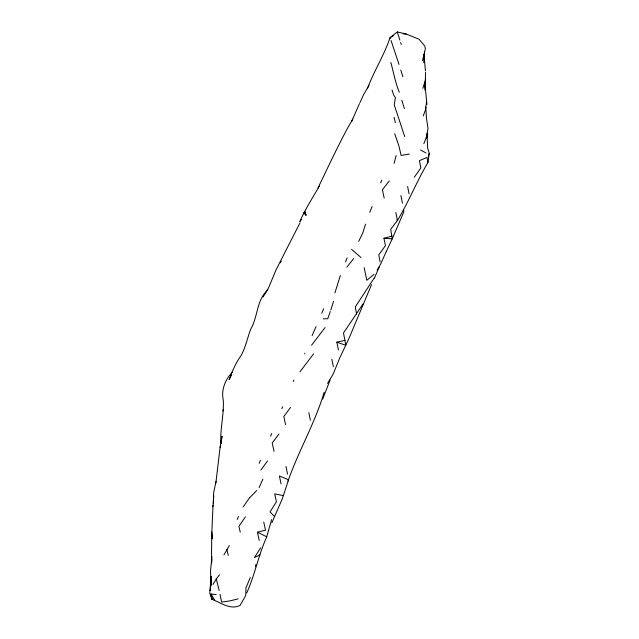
<?xml version="1.0" encoding="UTF-8"?>
<svg xmlns="http://www.w3.org/2000/svg" width="639" height="639" viewBox="0 0 639 639"><rect width="100%" height="100%" fill="white"/><g stroke="black" fill="none" stroke-linecap="round" stroke-linejoin="round"><path stroke-width="0.96" d="M213.402 502.797L213.61 492.845L216.046 481.407M425.686 79.228L424.751 82.247L425.199 90.227L425.51 72.271M220.91 443.458C219.92 428.889 224.129 414.775 223.275 400.134C220.974 390.181 225.232 379.47 232.205 372.361M213.41 502.885L213.674 495.648C212.236 518.101 211.325 540.57 211.605 563.039M424.464 51.719L424.104 62.694L423.961 54.642L425.366 48.7L424.767 46.024L419.056 39.227L406.156 34.043L397.306 31.95L389.998 37.741C384.183 55.337 373.919 70.993 367.529 88.382M250.288 577.472L245.951 587.896L245.735 595.548L240.136 605.365C230.184 610.333 221.054 602.593 212.052 599.422L209.776 593.216L211.078 576.394L210.846 585.939M211.685 562.312L211.828 559.58M426.556 102.104L425.43 109.884L423.234 116.002M215.838 483.18L220.088 447.452L222.029 436.125L221.014 443.53M210.503 587.417L211.309 579.158L210.191 590.452L209.752 590.404M423.865 143.647L426.229 137.489L428.042 128.631L426.421 117.736L425.814 106.977M386.307 251.415L392.274 238.842L390.701 229.281L397.426 220.511C408.76 201.796 416.804 181.188 427.962 162.466L429.248 153.328L427.627 148.064L427.028 134.494M255.552 566.769L255.888 564.485M211.98 556.857L210.503 570.899L211.182 584.453M212.763 506.743L213.067 505.265M222.907 410.957L223.267 409.471M271.623 519.547L266.559 537.247M394.095 163.352L396.148 155.501M220.088 447.452L220.687 445.207M422.858 88.31L424.751 82.247L426.924 104.532M324.149 392.242C315.067 423.066 298.533 450.846 287.997 481.143M426.644 138.208L427.691 134.709L427.156 133.176M330.874 309.947L333.566 301.265M288.453 480.049L282.406 498.556L271.902 522.702M428.298 156.355L429.248 153.328M334.94 292.862L340.355 275.505M246.702 592.992C254.953 574.868 258.436 555.043 266.719 536.896M330.299 311.544L327.783 318.717L323.158 318.853M365.5 224.201L362.824 232.884L358.687 241.406M322.671 399.103L330.139 380.005M422.459 60.673L423.961 54.642L425.438 70.833M380.684 182.906L381.755 180.158M345.547 261.894L347.153 257.821M369.765 212.34L372.114 206.557M281.887 408.656L282.646 406.827M321.721 313.31L323.653 308.757M270.569 436.181L271.711 433.522M379.382 266.735L374.43 278.045M316.017 326.625L312.104 335.587M259.154 463.283L260.456 460.288M351.642 121.45L359.501 103.526M304.603 353.95L304.859 353.375M293.285 381.483L293.916 380.061M259.099 487.637L262.885 479.17M371.523 284.659L349.086 338.167L339.86 357.696L333.175 374.055L327.567 383.392M359.997 102.536L363.679 94.508L369.03 85.227M237.173 519.427L238.571 516.488M386.355 251.319L380.54 264.354L377.074 270.065M231.709 374.478L229.161 379.686C232.165 371.219 235.823 362.952 241.015 355.603C245.672 347.32 247.389 337.999 250.696 329.197C258.084 316.728 256.351 300.034 267.813 289.946M317.958 188.01C327.735 167.801 337.16 147.537 347.768 127.76L352.816 119.102M223.938 554.9L229.329 545.61M280.385 262.829L281.272 261.223M299.963 222.931L276.08 269.762L268.556 287.909L263.124 296.903M213.035 584.405L216.302 578.846L219.481 574.876M338.454 349.94L336.833 342.153L345.803 345.276L343.502 332.975L362.984 303.996M260.68 547.783L254.45 557.527L259.881 554.908M374.55 277.454L355.268 306.952L356.65 314.092M245.432 516.815L238.906 526.376L240.24 532.127M243.116 506.999L249.529 497.869M414.248 177.283L420.853 167.913L419.424 160.645L427.036 157.426L427.962 162.466M313.509 353.958L299.971 371.802M319.3 186.173C312.631 197.834 305.226 209.225 299.827 221.581L301.568 219.504M260.84 470.072L267.533 460.951M290.529 407.482L283.804 416.516L285.585 424.719M278.955 434.001L272.214 443.011L274.059 451.374M325.099 327.511L311.536 345.244M389.199 181.037L382.378 189.807L384.183 198.074M346.841 267.206L353.702 258.539M249.689 497.677L256.718 490.512M374.103 274.363L366.794 280.281L364.206 267.693M393.233 35.84L390.014 37.677L390.277 38.46M380.109 261.87L378.775 254.857L385.445 245.656L383.967 238.283L391.963 236.087M259.226 540.442L257.429 532.191L265.504 530.218L263.763 522.111M238.091 598.895L230.016 600.876L221.645 602.066L220.016 594.262M336.833 342.153L344.98 340.363M409.415 154.023L401.124 155.445L399 146.315L394.726 133.695M304.931 212.595L303.805 212.611L305.945 215.583L304.619 211.285L306.209 214.888M403.185 33.883L406.156 34.043M383.967 238.283L392.274 238.842L403.744 212.004L403.648 209.48M210.902 594.917L212.052 599.422L211.094 593.99L216.158 594.589M283.317 495.632L274.698 493.867L276.383 501.823L270.049 511.911L274.514 516.488M288.548 479.777L279.403 475.991L281.096 483.955M257.429 532.191L266.751 536.816M420.574 150.013L425.981 152.921M351.554 249.362L360.995 257.525M396.971 219.944L397.426 220.511L395.813 212.468M211.094 593.99L214.672 600.189M391.06 40.561L398.984 64.395M390.852 62.454C393.56 72.423 395.349 82.591 399.279 92.288M397.306 31.95L399.87 40.129M401.803 100.291L404.383 108.574M400.797 70.042L402.834 76.712M400.605 42.501L401.18 44.363M404.703 136.586L394.231 104.828L395.437 97.647L393.736 95.219L392.011 89.971M395.373 122.632L394.071 117.296M216.302 578.846L219.161 590.54M226.813 549.476L228.267 555.411M211.006 594.893L212.052 599.422M285.945 466.462L287.534 474.146M400.893 195.598L402.45 203.202M308.813 412.658L310.37 420.254M331.849 359.286L333.334 366.706M407.602 186.524L409.048 193.825M211.749 531.944L212.228 538.765M211.94 534.715L212.22 538.685"/></g></svg>
